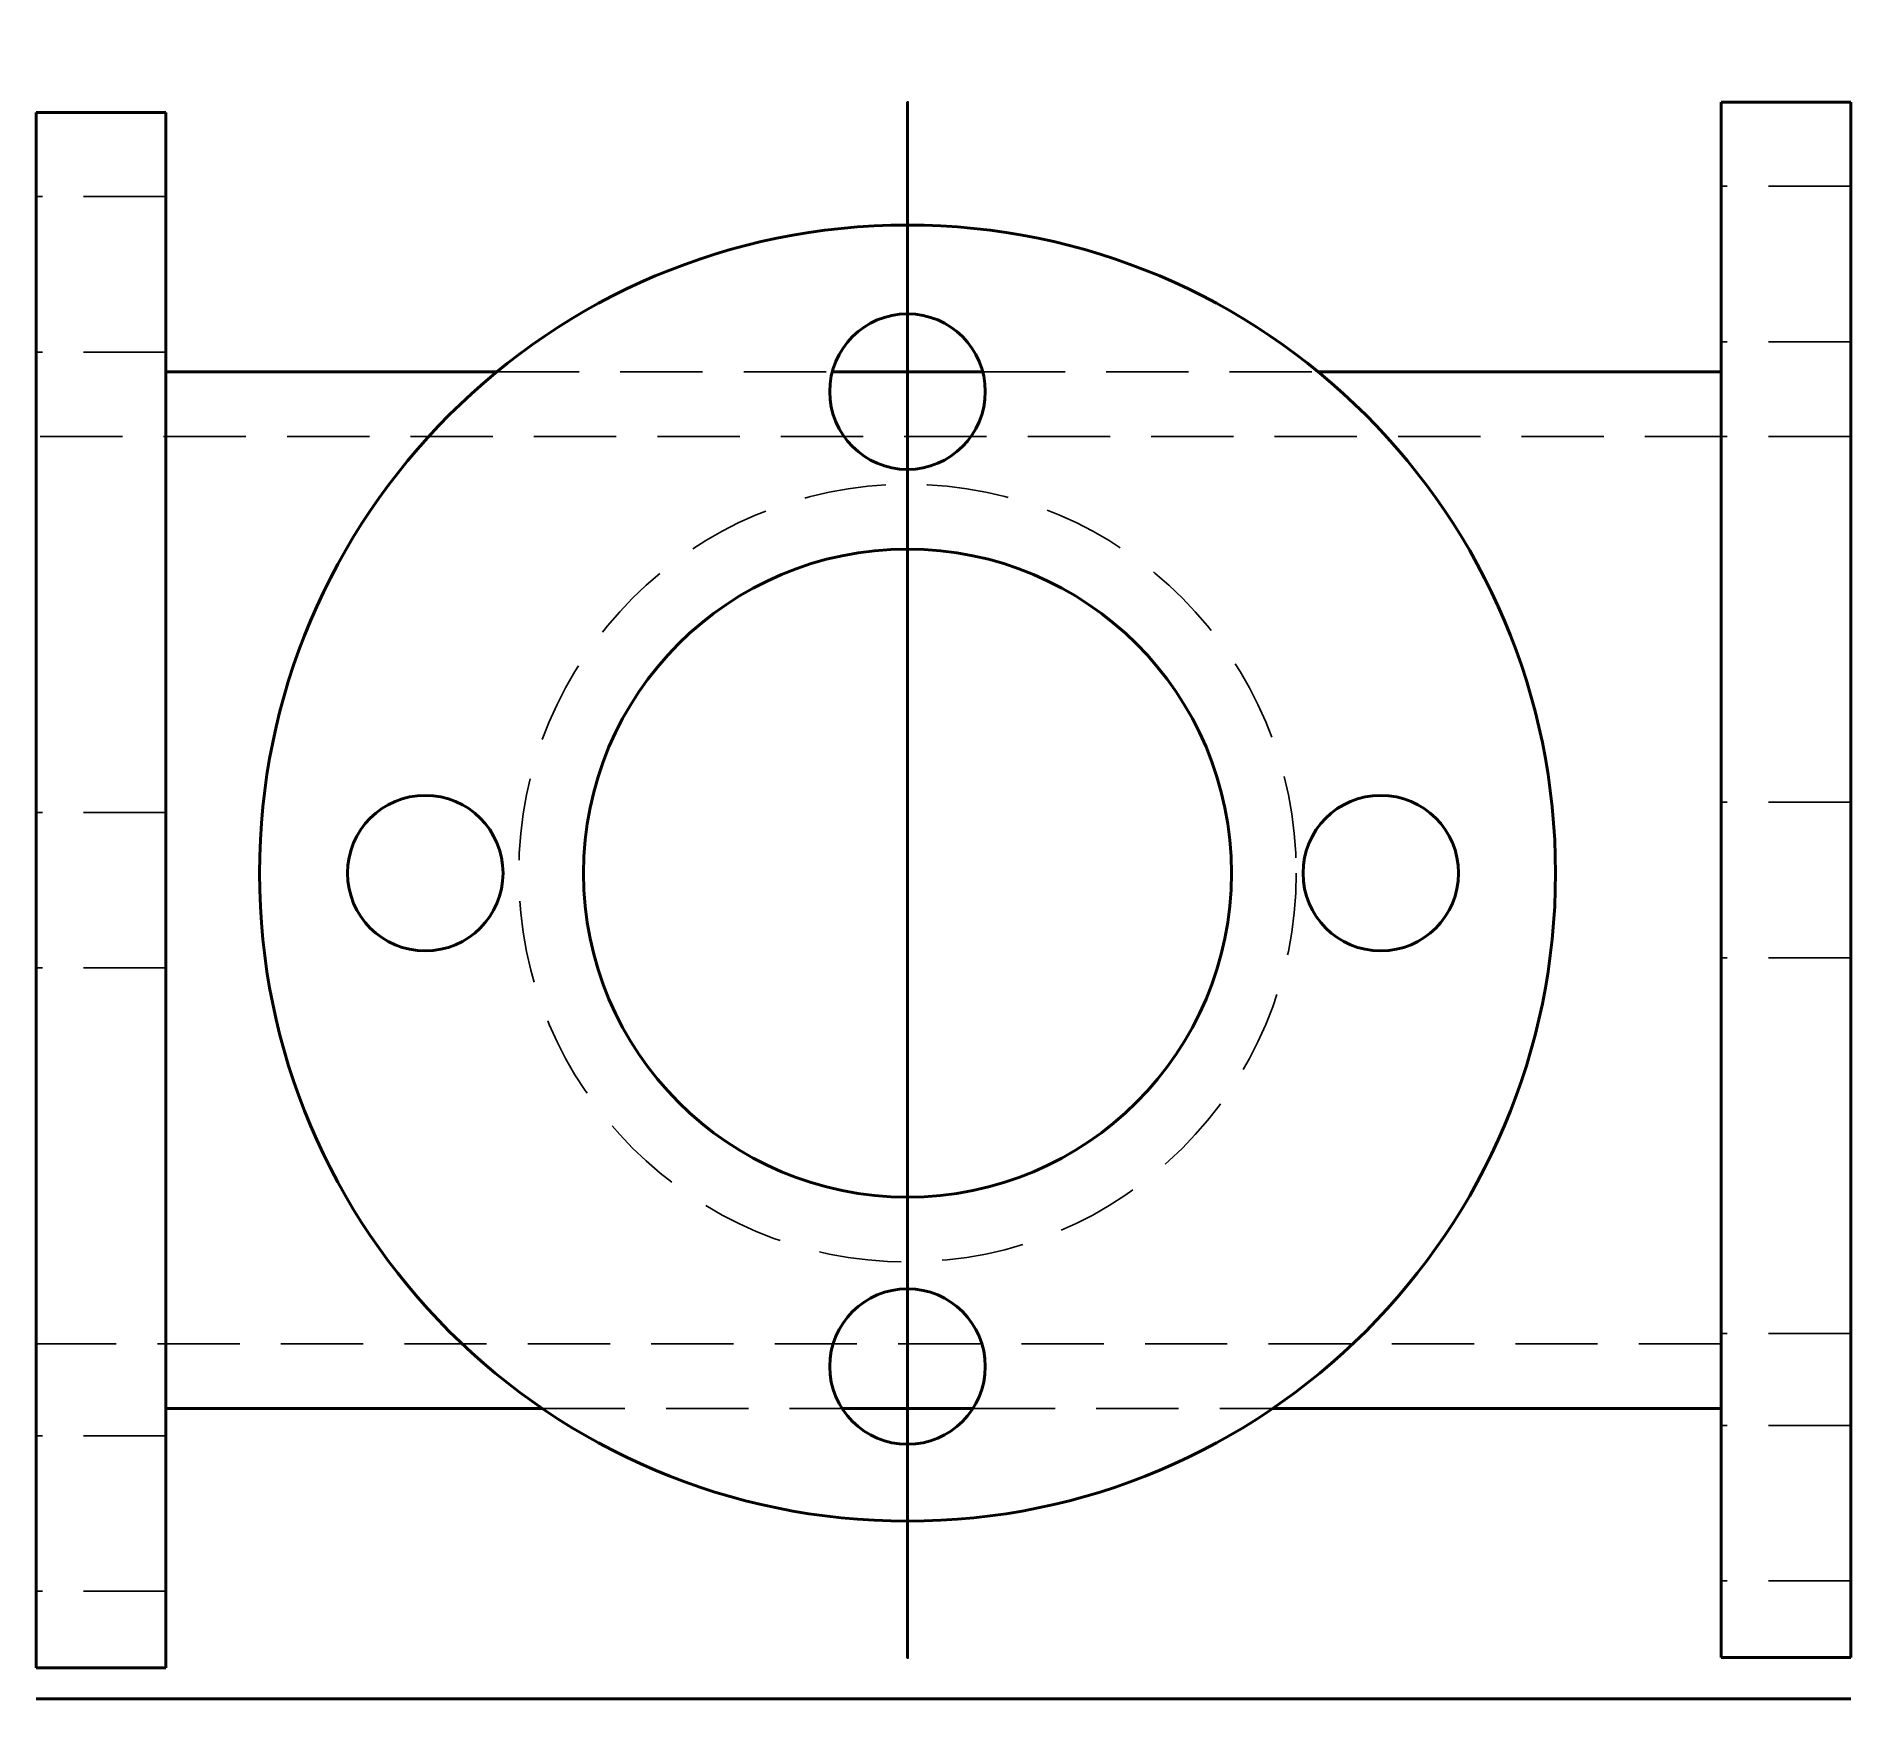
# Model space of a CAD drawing. Header units: millimetres. Extents: x 71.5 to 141.5, y -0.8 to 64.1.
import ezdxf

# ---------------------------------------------------------------- set-up
doc = ezdxf.new("R2010")
doc.units = ezdxf.units.MM
doc.linetypes.add('HIDDEN2', pattern=[4.7625, 3.175, -1.5875])
for name, color, linetype in [('front-HID', 5, 'HIDDEN2'), ('kirtinys-HAT', 7, 'Continuous'), ('kirtinys-HID', 5, 'HIDDEN2'), ('top-HID', 5, 'HIDDEN2')]:
    doc.layers.add(name, color=color, linetype=linetype)
for name, color, linetype, lineweight in [('front-VIS', 7, 'Continuous', 50), ('kirtinys-VIS', 7, 'Continuous', 50), ('top-VIS', 7, 'Continuous', 50)]:
    doc.layers.add(name, color=color, linetype=linetype, lineweight=lineweight)

msp = doc.modelspace()

# ---------------------------------------------------------------- hatches: boundary and pattern name
at = {"layer": 'kirtinys-HAT', "extrusion": (-1, 5.47382e-48, 1.74476e-16)}
h = msp.add_hatch(dxfattribs=at)
h.set_pattern_fill('ANSI31', color=256, style=0)
edge = h.paths.add_edge_path()
edge.add_line((-15.825, 60.183), (-15.825, 65.183))
edge.add_line((-15.825, 65.183), (-19.36, 65.183))
edge.add_line((-19.36, 65.183), (-19.36, 32.887))
edge.add_arc((-31.2, 20), 17.5, -221.23398, 47.42558, ccw=False)
edge.add_line((-44.36, 31.535), (-44.36, 65.183))
edge.add_line((-44.36, 65.183), (-47.434, 65.183))
edge.add_line((-47.434, 65.183), (-47.434, 60.183))
edge.add_line((-47.434, 60.183), (-46.86, 60.183))
edge.add_line((-46.86, 60.183), (-46.86, 32.44))
edge.add_arc((-31.2, 20), 20, 141.53802, 404.19439)
edge.add_line((-16.86, 33.942), (-16.86, 60.183))
edge.add_line((-16.86, 60.183), (-15.825, 60.183))
h.paths.add_polyline_path([(-56.86, 65.183), (-56.86, 60.183), (-53.434, 60.183), (-53.434, 65.183)])
h.paths.add_polyline_path([(-6.86, 60.183), (-6.86, 65.183), (-9.825, 65.183), (-9.825, 60.183)])

# ---------------------------------------------------------------- linework, layer by layer
at = {"layer": 'front-HID'}
for p, q in [((141.497, 0, 2.5), (71.497, 0, 2.5)), ((76.497, 0, -6.492), (71.497, 0, -6.492)), ((76.497, 0, -0.492), (71.497, 0, -0.492)), ((141.497, 0, -6.69), (136.497, 0, -6.69)), ((141.497, 0, -0.69), (136.497, 0, -0.69)), ((92.627, 0, 37.5), (71.497, 0, 37.5)), ((76.497, 0, 17), (71.497, 0, 17)), ((76.497, 0, 23), (71.497, 0, 23)), ((76.497, 0, 41.027), (71.497, 0, 41.027)), ((76.497, 0, 47.027), (71.497, 0, 47.027)), ((83.505, 0, 60.183), (83.505, 0, 65.183)), ((89.505, 0, 60.183), (89.505, 0, 65.183)), ((90.109, 0, 39.989), (90.109, 0, 40)), ((92.609, 0, 37.488), (92.609, 0, 65.183)), ((102.109, 0, 60.183), (102.109, 0, 65.183)), ((108.109, 0, 60.183), (108.109, 0, 65.183)), ((136.497, 0, 37.5), (117.592, 0, 37.5)), ((117.609, 0, 37.488), (117.609, 0, 65.183)), ((120.109, 0, 39.989), (120.109, 0, 40)), ((120.367, 0, 60.183), (120.367, 0, 65.183)), ((126.367, 0, 60.183), (126.367, 0, 65.183)), ((141.497, 0, 37.302), (136.497, 0, 37.302)), ((141.497, 0, 16.802), (136.497, 0, 16.802)), ((141.497, 0, 22.802), (136.497, 0, 22.802)), ((141.497, 0, 40.828), (136.497, 0, 40.828)), ((141.497, 0, 46.828), (136.497, 0, 46.828))]:
    msp.add_line(p, q, dxfattribs=at)
for points, knots in [([(120.095, 0, 40), (120.104, 0, 40), (120.109, 0, 39.996), (120.109, 0, 39.973), (120.084, 0, 39.937), (119.983, 0, 39.827), (119.906, 0, 39.753), (119.6, 0, 39.475), (119.294, 0, 39.213), (118.506, 0, 38.573), (118.023, 0, 38.195), (116.931, 0, 37.376), (116.322, 0, 36.937), (115.035, 0, 36.061), (114.307, 0, 35.59), (112.721, 0, 34.662), (111.864, 0, 34.206), (110.056, 0, 33.403), (109.103, 0, 33.056), (107.629, 0, 32.694), (107.13, 0, 32.6), (106.124, 0, 32.473), (105.617, 0, 32.44), (104.601, 0, 32.44), (104.094, 0, 32.473), (103.088, 0, 32.6), (102.589, 0, 32.694), (101.116, 0, 33.056), (100.162, 0, 33.403), (98.354, 0, 34.206), (97.497, 0, 34.662), (95.911, 0, 35.59), (95.183, 0, 36.061), (93.896, 0, 36.937), (93.287, 0, 37.376), (92.195, 0, 38.195), (91.713, 0, 38.573), (90.924, 0, 39.213), (90.618, 0, 39.475), (90.312, 0, 39.753), (90.236, 0, 39.827), (90.134, 0, 39.937), (90.109, 0, 39.973), (90.109, 0, 39.996), (90.114, 0, 40), (90.124, 0, 40)], [23.047018, 23.047018, 23.047018, 23.047018, 23.704643, 23.704643, 25.203105, 25.203105, 26.701567, 26.701567, 29.69849, 29.69849, 32.695414, 32.695414, 35.692338, 35.692338, 38.740205, 38.740205, 41.788073, 41.788073, 44.83594, 44.83594, 46.359874, 46.359874, 47.883808, 47.883808, 49.407742, 49.407742, 50.931676, 50.931676, 53.979543, 53.979543, 57.027411, 57.027411, 60.075279, 60.075279, 63.072202, 63.072202, 66.069126, 66.069126, 69.06605, 69.06605, 70.564511, 70.564511, 72.062973, 72.062973, 72.720598, 72.720598, 72.720598, 72.720598]), ([(105.109, 0, 31.535), (104.69, 0, 31.535), (104.271, 0, 31.559), (103.437, 0, 31.654), (103.022, 0, 31.725), (101.795, 0, 31.998), (100.998, 0, 32.262), (99.487, 0, 32.881), (98.77, 0, 33.235), (97.446, 0, 33.96), (96.839, 0, 34.331), (95.764, 0, 35.024), (95.254, 0, 35.374), (94.343, 0, 36.029), (93.941, 0, 36.333), (93.285, 0, 36.848), (93.031, 0, 37.06), (92.693, 0, 37.364), (92.609, 0, 37.456), (92.609, 0, 37.518), (92.689, 0, 37.492), (93.016, 0, 37.324), (93.263, 0, 37.182), (93.906, 0, 36.805), (94.302, 0, 36.571), (95.205, 0, 36.051), (95.712, 0, 35.767), (96.791, 0, 35.195), (97.406, 0, 34.886), (98.746, 0, 34.281), (99.472, 0, 33.986), (101.001, 0, 33.474), (101.804, 0, 33.259), (103.035, 0, 33.038), (103.45, 0, 32.982), (104.28, 0, 32.906), (104.696, 0, 32.887), (105.522, 0, 32.887), (105.938, 0, 32.906), (106.768, 0, 32.982), (107.183, 0, 33.038), (108.414, 0, 33.259), (109.218, 0, 33.474), (110.746, 0, 33.986), (111.472, 0, 34.281), (112.812, 0, 34.886), (113.427, 0, 35.195), (114.506, 0, 35.767), (115.013, 0, 36.051), (115.916, 0, 36.571), (116.313, 0, 36.805), (116.955, 0, 37.182), (117.203, 0, 37.324), (117.53, 0, 37.492), (117.609, 0, 37.518), (117.609, 0, 37.456), (117.525, 0, 37.364), (117.187, 0, 37.06), (116.933, 0, 36.848), (116.277, 0, 36.333), (115.875, 0, 36.029), (114.964, 0, 35.374), (114.454, 0, 35.024), (113.379, 0, 34.331), (112.772, 0, 33.96), (111.448, 0, 33.235), (110.732, 0, 32.881), (109.22, 0, 32.262), (108.424, 0, 31.998), (107.196, 0, 31.725), (106.782, 0, 31.654), (105.947, 0, 31.559), (105.528, 0, 31.535), (105.109, 0, 31.535)], [0, 0, 0, 0, 1.256212, 1.256212, 2.512424, 2.512424, 5.024848, 5.024848, 7.537272, 7.537272, 10.049696, 10.049696, 12.537385, 12.537385, 15.025074, 15.025074, 17.512764, 17.512764, 20.000453, 20.000453, 22.425092, 22.425092, 24.84973, 24.84973, 27.274369, 27.274369, 29.699008, 29.699008, 32.17649, 32.17649, 34.653972, 34.653972, 37.131455, 37.131455, 38.370196, 38.370196, 39.608937, 39.608937, 40.847678, 40.847678, 42.086419, 42.086419, 44.563902, 44.563902, 47.041384, 47.041384, 49.518866, 49.518866, 51.943505, 51.943505, 54.368143, 54.368143, 56.792782, 56.792782, 59.217421, 59.217421, 61.70511, 61.70511, 64.192799, 64.192799, 66.680489, 66.680489, 69.168178, 69.168178, 71.680602, 71.680602, 74.193026, 74.193026, 76.70545, 76.70545, 77.961662, 77.961662, 79.217874, 79.217874, 79.217874, 79.217874])]:
    msp.add_open_spline(points, degree=3, knots=knots, dxfattribs=at)
at = {"layer": 'front-VIS'}
for p, q in [((71.497, 0, 50), (71.497, 0, -10)), ((76.497, 0, -10), (71.497, 0, -10)), ((76.497, 0, 50), (76.497, 0, -10)), ((76.497, 0), (136.497, 0)), ((136.497, 0, 49.802), (136.497, 0, -10.198)), ((141.497, 0, -10.198), (136.497, 0, -10.198)), ((141.497, 0, 49.802), (141.497, 0, -10.198)), ((76.497, 0, 50), (71.497, 0, 50)), ((76.497, 0, 40), (90.124, 0, 40)), ((80.109, 0, 60.183), (130.109, 0, 60.183)), ((130.109, 0, 65.183), (80.109, 0, 65.183)), ((80.109, 0, 60.183), (80.109, 0, 65.183)), ((90.109, 0, 40), (90.109, 0, 60.183)), ((120.095, 0, 40), (136.497, 0, 40)), ((120.109, 0, 40), (120.109, 0, 60.183)), ((130.109, 0, 60.183), (130.109, 0, 65.183)), ((141.497, 0, 49.802), (136.497, 0, 49.802))]:
    msp.add_line(p, q, dxfattribs=at)
for points, knots in [([(90.124, 0, 40), (90.136, 0, 40), (90.155, 0, 39.994), (90.231, 0, 39.963), (90.304, 0, 39.925), (90.601, 0, 39.754), (90.899, 0, 39.567), (91.673, 0, 39.077), (92.148, 0, 38.773), (93.231, 0, 38.101), (93.837, 0, 37.733), (95.129, 0, 36.992), (95.865, 0, 36.589), (97.468, 0, 35.797), (98.336, 0, 35.409), (100.165, 0, 34.732), (101.128, 0, 34.444), (102.607, 0, 34.147), (103.105, 0, 34.07), (104.106, 0, 33.968), (104.609, 0, 33.942), (105.109, 0, 33.942)], [72.720598, 72.720598, 72.720598, 72.720598, 73.525628, 73.525628, 74.988282, 74.988282, 77.91359, 77.91359, 80.838899, 80.838899, 83.764207, 83.764207, 86.765059, 86.765059, 89.765912, 89.765912, 92.766764, 92.766764, 94.26719, 94.26719, 95.767616, 95.767616, 95.767616, 95.767616]), ([(105.109, 0, 33.942), (105.609, 0, 33.942), (106.112, 0, 33.968), (107.113, 0, 34.07), (107.612, 0, 34.147), (109.09, 0, 34.444), (110.053, 0, 34.732), (111.882, 0, 35.409), (112.75, 0, 35.797), (114.354, 0, 36.589), (115.09, 0, 36.992), (116.381, 0, 37.733), (116.987, 0, 38.101), (118.07, 0, 38.773), (118.546, 0, 39.077), (119.319, 0, 39.567), (119.618, 0, 39.754), (119.914, 0, 39.925), (119.988, 0, 39.963), (120.063, 0, 39.994), (120.083, 0, 40), (120.095, 0, 40)], [0, 0, 0, 0, 1.500426, 1.500426, 3.000852, 3.000852, 6.001705, 6.001705, 9.002557, 9.002557, 12.003409, 12.003409, 14.928718, 14.928718, 17.854026, 17.854026, 20.779335, 20.779335, 22.241989, 22.241989, 23.047018, 23.047018, 23.047018, 23.047018])]:
    msp.add_open_spline(points, degree=3, knots=knots, dxfattribs=at)
at = {"layer": 'kirtinys-HID'}
for p, q in [((105.109, 16.86, 60.183), (105.109, 46.86, 60.183)), ((105.109, 34.86, 60.183), (105.109, 34.86, 65.183)), ((105.109, 28.86, 60.183), (105.109, 28.86, 65.183))]:
    msp.add_line(p, q, dxfattribs=at)
at = {"layer": 'kirtinys-HID', "extrusion": (1, 3.52714e-33, -1.74476e-16)}
msp.add_circle((31.598, 43.828, 105.109), 3, dxfattribs=at)
at = {"layer": 'kirtinys-HID', "extrusion": (-1, 2.13078e-32, 1.74476e-16)}
msp.add_arc((-31.598, 19.802, -105.109), 30, 90, 120.57999, dxfattribs=at)
at = {"layer": 'kirtinys-HID', "extrusion": (-1, -4.93038e-32, 1.74476e-16)}
msp.add_arc((-31.598, 19.802, -105.109), 30, 60.57662, 90, dxfattribs=at)
at = {"layer": 'kirtinys-HID'}
msp.add_open_spline([(105.109, 16.86, 33.942), (105.109, 16.86, 33.942), (105.109, 16.885, 33.968), (105.109, 16.986, 34.07), (105.109, 17.062, 34.147), (105.109, 17.363, 34.444), (105.109, 17.664, 34.732), (105.109, 18.44, 35.409), (105.109, 18.916, 35.797), (105.109, 20.008, 36.589), (105.109, 20.624, 36.992), (105.109, 21.922, 37.733), (105.109, 22.65, 38.101), (105.109, 24.248, 38.773), (105.109, 25.119, 39.077), (105.109, 26.955, 39.567), (105.109, 27.922, 39.754), (105.109, 29.396, 39.925), (105.109, 29.891, 39.963), (105.109, 30.88, 40.004), (105.109, 31.373, 40.005), (105.109, 32.36, 39.973), (105.109, 32.863, 39.937), (105.109, 33.87, 39.827), (105.109, 34.373, 39.753), (105.109, 35.866, 39.475), (105.109, 36.84, 39.213), (105.109, 38.682, 38.573), (105.109, 39.552, 38.195), (105.109, 41.143, 37.376), (105.109, 41.864, 36.937), (105.109, 43.143, 36.061), (105.109, 43.748, 35.59), (105.109, 44.821, 34.662), (105.109, 45.289, 34.206), (105.109, 46.055, 33.403), (105.109, 46.354, 33.056), (105.109, 46.656, 32.694), (105.109, 46.732, 32.6), (105.109, 46.834, 32.473), (105.109, 46.86, 32.44), (105.109, 46.86, 32.44)], degree=3, knots=[0, 0, 0, 0, 1.500426, 1.500426, 3.000852, 3.000852, 6.001705, 6.001705, 9.002557, 9.002557, 12.003409, 12.003409, 14.928718, 14.928718, 17.854026, 17.854026, 20.779335, 20.779335, 22.241989, 22.241989, 23.704643, 23.704643, 25.203105, 25.203105, 26.701567, 26.701567, 29.69849, 29.69849, 32.695414, 32.695414, 35.692338, 35.692338, 38.740205, 38.740205, 41.788073, 41.788073, 44.83594, 44.83594, 46.359874, 46.359874, 47.883808, 47.883808, 47.883808, 47.883808], dxfattribs=at)
at = {"layer": 'kirtinys-VIS'}
for p, q in [((105.109, 56.86, 60.183), (105.109, 53.434, 60.183)), ((105.109, 56.86, 65.183), (105.109, 56.86, 60.183)), ((105.109, 53.434, 65.183), (105.109, 56.86, 65.183)), ((105.109, 47.434, 60.183), (105.109, 53.434, 60.183)), ((105.109, 53.434, 65.183), (105.109, 47.434, 65.183)), ((105.109, 53.434, 60.183), (105.109, 53.434, 65.183)), ((105.109, 47.434, 60.183), (105.109, 46.86, 60.183)), ((105.109, 47.434, 65.183), (105.109, 47.434, 60.183)), ((105.109, 44.36, 65.183), (105.109, 47.434, 65.183)), ((105.109, 46.86, 60.183), (105.109, 46.86, 32.44)), ((105.109, 44.36, 65.183), (105.109, 19.36, 65.183)), ((105.109, 44.36, 31.535), (105.109, 44.36, 65.183)), ((105.109, 15.825, 65.183), (105.109, 19.36, 65.183)), ((105.109, 19.36, 65.183), (105.109, 19.36, 32.887)), ((105.109, 16.86, 60.183), (105.109, 15.825, 60.183)), ((105.109, 16.86, 33.942), (105.109, 16.86, 60.183)), ((105.109, 9.825, 60.183), (105.109, 15.825, 60.183)), ((105.109, 15.825, 60.183), (105.109, 15.825, 65.183)), ((105.109, 15.825, 65.183), (105.109, 9.825, 65.183)), ((105.109, 9.825, 60.183), (105.109, 6.86, 60.183)), ((105.109, 9.825, 65.183), (105.109, 9.825, 60.183)), ((105.109, 6.86, 65.183), (105.109, 9.825, 65.183)), ((105.109, 6.86, 60.183), (105.109, 6.86, 65.183))]:
    msp.add_line(p, q, dxfattribs=at)
at = {"layer": 'kirtinys-VIS', "extrusion": (1, 3.52714e-33, -1.74476e-16)}
for centre in [(55.361, 19.802, 105.109), (31.598, -3.69, 105.109), (7.555, 19.802, 105.109)]:
    msp.add_circle(centre, 3, dxfattribs=at)
at = {"layer": 'kirtinys-VIS', "extrusion": (-1, 0, 1.74476e-16)}
msp.add_arc((-31.598, 19.802, -105.109), 30, 120.57999, 60.57662, dxfattribs=at)
at = {"layer": 'kirtinys-VIS', "extrusion": (-1, -1.2326e-32, 1.74476e-16)}
msp.add_arc((-31.2, 20, -105.109), 20, 141.53802, 44.19439, dxfattribs=at)
at = {"layer": 'kirtinys-VIS', "extrusion": (1, 0, -1.74476e-16)}
for centre, start, end in [((31.2, 20, 105.109), 132.57442, 41.23398), ((31.598, 19.802, 105.109), 64.27092, 242.81464)]:
    msp.add_arc(centre, 17.5, start, end, dxfattribs=at)
at = {"layer": 'kirtinys-VIS'}
msp.add_open_spline([(105.109, 19.36, 32.887), (105.109, 19.36, 32.887), (105.109, 19.381, 32.906), (105.109, 19.464, 32.982), (105.109, 19.526, 33.038), (105.109, 19.776, 33.259), (105.109, 20.026, 33.474), (105.109, 20.673, 33.986), (105.109, 21.07, 34.281), (105.109, 21.983, 34.886), (105.109, 22.497, 35.195), (105.109, 23.583, 35.767), (105.109, 24.192, 36.051), (105.109, 25.528, 36.571), (105.109, 26.255, 36.805), (105.109, 27.785, 37.182), (105.109, 28.591, 37.324), (105.109, 30.224, 37.492), (105.109, 31.053, 37.518), (105.109, 32.689, 37.456), (105.109, 33.533, 37.364), (105.109, 35.189, 37.06), (105.109, 36, 36.848), (105.109, 37.536, 36.333), (105.109, 38.262, 36.029), (105.109, 39.592, 35.374), (105.109, 40.196, 35.024), (105.109, 41.264, 34.331), (105.109, 41.768, 33.96), (105.109, 42.663, 33.235), (105.109, 43.055, 32.881), (105.109, 43.693, 32.262), (105.109, 43.942, 31.998), (105.109, 44.192, 31.725), (105.109, 44.255, 31.654), (105.109, 44.339, 31.559), (105.109, 44.36, 31.535), (105.109, 44.36, 31.535)], degree=3, knots=[39.608937, 39.608937, 39.608937, 39.608937, 40.847678, 40.847678, 42.086419, 42.086419, 44.563902, 44.563902, 47.041384, 47.041384, 49.518866, 49.518866, 51.943505, 51.943505, 54.368143, 54.368143, 56.792782, 56.792782, 59.217421, 59.217421, 61.70511, 61.70511, 64.192799, 64.192799, 66.680489, 66.680489, 69.168178, 69.168178, 71.680602, 71.680602, 74.193026, 74.193026, 76.70545, 76.70545, 77.961662, 77.961662, 79.217874, 79.217874, 79.217874, 79.217874], dxfattribs=at)
at = {"layer": 'top-HID'}
for p, q in [((141.497, 58.361), (136.497, 58.361)), ((76.497, 57.963), (71.497, 57.963)), ((76.497, 51.963), (71.497, 51.963)), ((141.497, 52.361), (136.497, 52.361)), ((89.267, 51.2), (102.208, 51.2)), ((108.01, 51.2), (120.951, 51.2)), ((141.497, 48.7), (71.497, 48.7)), ((141.497, 34.598), (136.497, 34.598)), ((76.497, 34.2), (71.497, 34.2)), ((76.497, 28.2), (71.497, 28.2)), ((141.497, 28.598), (136.497, 28.598)), ((141.497, 14.098), (136.497, 14.098)), ((136.497, 13.7), (71.497, 13.7)), ((91.033, 11.2), (102.587, 11.2)), ((107.631, 11.2), (119.186, 11.2)), ((141.497, 10.555), (136.497, 10.555)), ((76.497, 10.156), (71.497, 10.156)), ((141.497, 4.555), (136.497, 4.555)), ((76.497, 4.156), (71.497, 4.156))]:
    msp.add_line(p, q, dxfattribs=at)
msp.add_circle((105.109, 31.86), 15, dxfattribs=at)
at = {"layer": 'top-VIS'}
for p, q in [((71.497, 61.2), (71.497, 31.2)), ((76.497, 61.2), (71.497, 61.2)), ((76.497, 61.2), (76.497, 31.2)), ((136.497, 61.598), (136.497, 31.598)), ((141.497, 61.598), (136.497, 61.598)), ((141.497, 61.598), (141.497, 31.598)), ((76.497, 51.2), (89.267, 51.2)), ((102.208, 51.2), (108.01, 51.2)), ((120.951, 51.2), (136.497, 51.2)), ((136.497, 31.598), (136.497, 1.598)), ((141.497, 31.598), (141.497, 1.598)), ((71.497, 31.2), (71.497, 1.2)), ((76.497, 31.2), (76.497, 1.2)), ((76.497, 11.2), (91.033, 11.2)), ((102.587, 11.2), (107.631, 11.2)), ((119.186, 11.2), (136.497, 11.2)), ((141.497, 1.598), (136.497, 1.598)), ((76.497, 1.2), (71.497, 1.2))]:
    msp.add_line(p, q, dxfattribs=at)
for centre, radius in [((105.109, 31.86), 25), ((105.109, 50.434), 3), ((105.109, 31.86), 12.5), ((86.505, 31.86), 3), ((123.367, 31.86), 3), ((105.109, 12.825), 3)]:
    msp.add_circle(centre, radius, dxfattribs=at)

doc.saveas('drawing.dxf')
